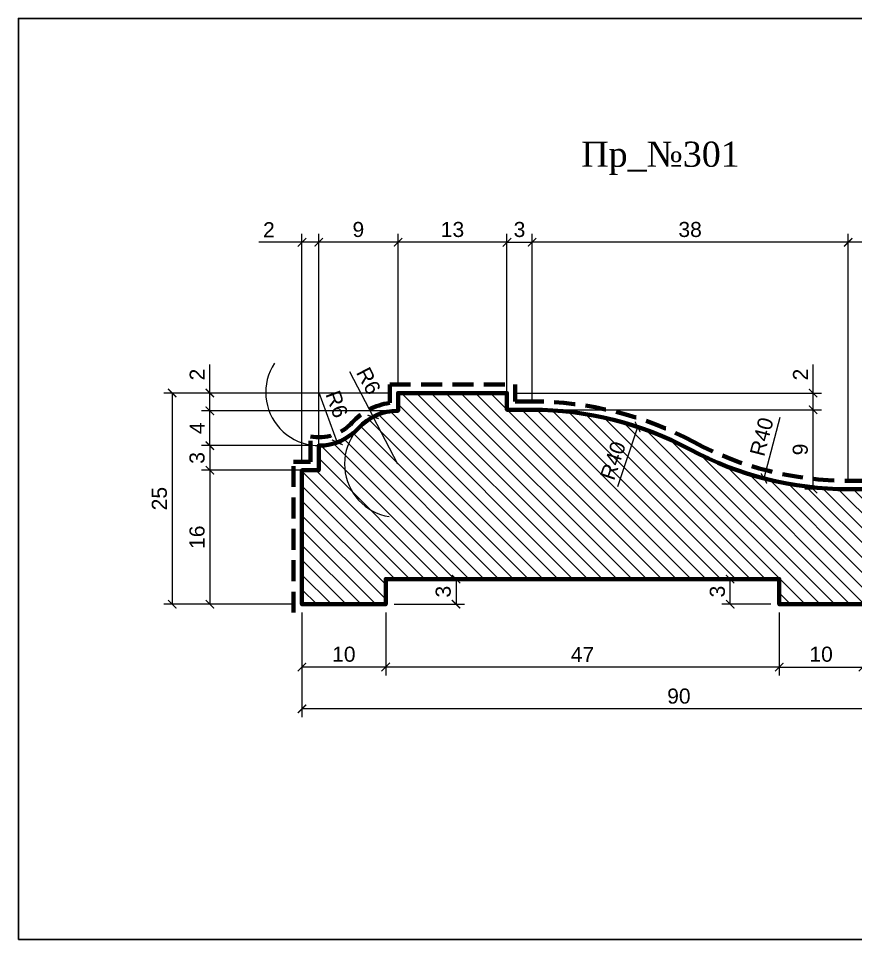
# Model space of a CAD drawing. Header units: millimetres. Extents: x 97 to 262, y -1799 to -1689.
# Drawn here: x 96.8 to 196.8, y -1798.7 to -1688.7 of the extents above; entities that cross this region are included whole.
import ezdxf

# ---------------------------------------------------------------- set-up
doc = ezdxf.new("R2010")
doc.units = ezdxf.units.MM
doc.linetypes.add('HIDDEN', pattern=[0.375, 0.25, -0.125])
doc.layers.add('Outside panel', color=7, linetype='Continuous', lineweight=18, true_color=0x7f5e57)
doc.layers.add('линия 15', color=7, linetype='Continuous', lineweight=15)
doc.layers.add('линия 50', color=1, linetype='Continuous', lineweight=100)
doc.layers.add('размеры в модели', color=7, linetype='Continuous')
doc.styles.add('ELECT', font='times.ttf')
doc.styles.get("Standard").update_dxf_attribs({"font": 'arial.ttf'})
doc.dimstyles.new('M_1', dxfattribs={"dimtxt": 1.8, "dimasz": 1, "dimexe": 1, "dimexo": 1, "dimgap": 0.6, "dimtad": 1, "dimdec": 0, "dimdsep": 46, "dimtxsty": 'Standard', "dimblk": 'ARCHTICK', "dimcen": -5, "dimclrd": 7, "dimclre": 7, "dimclrt": 7, "dimadec": 0, "dimazin": 0, "dimtfac": 1, "dimtdec": 0, "dimtmove": 0, "dimatfit": 3, "dimfxl": 1, "dimtolj": 1, "dimtzin": 0, "dimlwd": 5, "dimlwe": 5, "dimarcsym": 0})

# ---------------------------------------------------------------- blocks, each defined once
blk = doc.blocks.new('_ArchTick')
at = {"color": 0, "linetype": 'ByBlock', "const_width": 0.15}
blk.add_lwpolyline([(-0.5, -0.5), (0.5, 0.5)], dxfattribs=at)
blk = doc.blocks.new('*D38')
at = {"layer": 'Defpoints', "color": 0, "ltscale": 1000, "transparency": 16777216}
for p in [(195.88, -1704.98), (185.83, -1743.64)]:
    blk.add_point(p, dxfattribs=at)
at = {"layer": 'линия 15', "color": 7, "lineweight": 5, "ltscale": 1000, "transparency": 16777216}
blk.add_line((187.72, -1736.38), (185.83, -1743.64), dxfattribs=at)
at = {"layer": 'линия 15', "color": 7, "lineweight": 5, "ltscale": 1000, "transparency": 16777216, "rotation": 255.4247073349717}
blk.add_blockref('_ArchTick', (185.83, -1743.64), dxfattribs=at)
at = {"layer": 'линия 15', "color": 7, "ltscale": 1000, "transparency": 16777216, "insert": (185.56, -1738.66), "char_height": 1.8, "attachment_point": 5, "rotation": 75.4247}
blk.add_mtext('\\A1;R40', dxfattribs=at)
blk = doc.blocks.new('*D37')
at = {"layer": 'Defpoints', "color": 0, "ltscale": 1000, "transparency": 16777216}
for p in [(170.75, -1737.49), (158.14, -1775.38)]:
    blk.add_point(p, dxfattribs=at)
at = {"layer": 'линия 15', "color": 7, "lineweight": 5, "ltscale": 1000, "transparency": 16777216}
blk.add_line((168.39, -1744.6), (170.75, -1737.49), dxfattribs=at)
at = {"layer": 'линия 15', "color": 7, "lineweight": 5, "ltscale": 1000, "transparency": 16777216, "rotation": 71.58735214372666}
blk.add_blockref('_ArchTick', (170.75, -1737.49), dxfattribs=at)
at = {"layer": 'линия 15', "color": 7, "ltscale": 1000, "transparency": 16777216, "insert": (167.81, -1741.51), "char_height": 1.8, "attachment_point": 5, "rotation": 71.5874}
blk.add_mtext('\\A1;R40', dxfattribs=at)
blk = doc.blocks.new('*D33')
at = {"layer": 'Defpoints', "color": 0, "ltscale": 1000, "transparency": 16777216}
for p in [(181.79, -1755.66), (187.65, -1755.66), (187.65, -1758.66)]:
    blk.add_point(p, dxfattribs=at)
at = {"layer": 'линия 15', "color": 7, "lineweight": 5, "ltscale": 1000, "transparency": 16777216}
for p, q in [((186.65, -1755.66), (180.79, -1755.66)), ((181.79, -1758.66), (181.79, -1755.66)), ((186.65, -1758.66), (180.79, -1758.66))]:
    blk.add_line(p, q, dxfattribs=at)
for p, rotation in [((181.79, -1755.66), 90), ((181.79, -1758.66), 270)]:
    blk.add_blockref('_ArchTick', p, dxfattribs=dict(at, rotation=rotation))
at = {"layer": 'линия 15', "color": 7, "ltscale": 1000, "transparency": 16777216, "insert": (180.27, -1757.15), "char_height": 1.8, "attachment_point": 5, "rotation": 90}
blk.add_mtext('\\A1;3', dxfattribs=at)
blk = doc.blocks.new('*D32')
at = {"layer": 'Defpoints', "color": 0, "ltscale": 1000, "transparency": 16777216}
for p in [(132.7, -1733.36), (134.89, -1739.33)]:
    blk.add_point(p, dxfattribs=at)
at = {"layer": 'линия 15', "color": 7, "lineweight": 5, "ltscale": 1000, "transparency": 16777216}
blk.add_line((132.7, -1733.36), (134.89, -1739.33), dxfattribs=at)
blk.add_arc((132.7, -1733.36), 6.36, 146.7161, 299.1411, dxfattribs=at)
at = {"layer": 'линия 15', "color": 7, "lineweight": 5, "ltscale": 1000, "transparency": 16777216, "rotation": 290.128586684882}
blk.add_blockref('_ArchTick', (134.89, -1739.33), dxfattribs=at)
at = {"layer": 'линия 15', "color": 7, "ltscale": 1000, "transparency": 16777216, "insert": (134.83, -1734.77), "char_height": 1.8, "attachment_point": 5, "rotation": 290.1286}
blk.add_mtext('\\A1;R6', dxfattribs=at)
blk = doc.blocks.new('*D31')
at = {"layer": 'Defpoints', "color": 0, "ltscale": 1000, "transparency": 16777216}
for p in [(139.16, -1736.29), (142.11, -1741.92)]:
    blk.add_point(p, dxfattribs=at)
at = {"layer": 'размеры в модели', "color": 7, "lineweight": 5, "ltscale": 1000, "transparency": 16777216}
for p in [(136.33, -1730.88), (142.11, -1741.92)]:
    blk.add_line(p, (139.16, -1736.29), dxfattribs=at)
blk.add_arc((142.11, -1741.92), 6.36, 108.6155, 260.6901, dxfattribs=at)
at = {"layer": 'размеры в модели', "color": 7, "lineweight": 5, "ltscale": 1000, "transparency": 16777216, "rotation": 297.6279686834317}
blk.add_blockref('_ArchTick', (139.16, -1736.29), dxfattribs=at)
at = {"layer": 'размеры в модели', "color": 7, "ltscale": 1000, "transparency": 16777216, "insert": (138.62, -1731.99), "char_height": 1.8, "attachment_point": 5, "rotation": 297.628}
blk.add_mtext('\\A1;R6', dxfattribs=at)
blk = doc.blocks.new('*D28')
at = {"layer": 'Defpoints', "color": 0, "ltscale": 1000, "transparency": 16777216}
for p in [(142.14, -1733.44), (115.17, -1758.66), (130.67, -1758.66)]:
    blk.add_point(p, dxfattribs=at)
at = {"layer": 'размеры в модели', "color": 7, "lineweight": 5, "ltscale": 1000, "transparency": 16777216}
for p, q in [((141.14, -1733.44), (114.17, -1733.44)), ((115.17, -1733.44), (115.17, -1758.66)), ((129.67, -1758.66), (114.17, -1758.66))]:
    blk.add_line(p, q, dxfattribs=at)
for p, rotation in [((115.17, -1733.44), 90), ((115.17, -1758.66), 270)]:
    blk.add_blockref('_ArchTick', p, dxfattribs=dict(at, rotation=rotation))
at = {"layer": 'размеры в модели', "color": 7, "ltscale": 1000, "transparency": 16777216, "insert": (113.65, -1746.05), "char_height": 1.8, "attachment_point": 5, "rotation": 90}
blk.add_mtext('\\A1;25', dxfattribs=at)
blk = doc.blocks.new('*D27')
at = {"layer": 'Defpoints', "color": 0, "ltscale": 1000, "transparency": 16777216}
for p in [(130.67, -1758.66), (220.67, -1758.66), (130.67, -1771.16)]:
    blk.add_point(p, dxfattribs=at)
at = {"layer": 'размеры в модели', "color": 7, "lineweight": 5, "ltscale": 1000, "transparency": 16777216}
for p, q in [((130.67, -1759.66), (130.67, -1772.16)), ((220.67, -1759.66), (220.67, -1772.16)), ((220.67, -1771.16), (130.67, -1771.16))]:
    blk.add_line(p, q, dxfattribs=at)
at = {"layer": 'размеры в модели', "color": 7, "lineweight": 5, "ltscale": 1000, "transparency": 16777216, "rotation": 180}
blk.add_blockref('_ArchTick', (130.67, -1771.16), dxfattribs=at)
at = {"layer": 'размеры в модели', "color": 7, "lineweight": 5, "ltscale": 1000, "transparency": 16777216}
blk.add_blockref('_ArchTick', (220.67, -1771.16), dxfattribs=at)
at = {"layer": 'размеры в модели', "color": 7, "ltscale": 1000, "transparency": 16777216, "insert": (175.67, -1769.64), "char_height": 1.8, "attachment_point": 5}
blk.add_mtext('\\A1;90', dxfattribs=at)
blk = doc.blocks.new('*D26')
at = {"layer": 'Defpoints', "color": 0, "ltscale": 1000, "transparency": 16777216}
for p in [(130.67, -1742.66), (119.67, -1758.66), (130.67, -1758.66)]:
    blk.add_point(p, dxfattribs=at)
at = {"layer": 'размеры в модели', "color": 7, "lineweight": 5, "ltscale": 1000, "transparency": 16777216}
for p, q in [((129.67, -1742.66), (118.67, -1742.66)), ((119.67, -1742.66), (119.67, -1758.66)), ((129.67, -1758.66), (118.67, -1758.66))]:
    blk.add_line(p, q, dxfattribs=at)
for p, rotation in [((119.67, -1742.66), 90), ((119.67, -1758.66), 270)]:
    blk.add_blockref('_ArchTick', p, dxfattribs=dict(at, rotation=rotation))
at = {"layer": 'размеры в модели', "color": 7, "ltscale": 1000, "transparency": 16777216, "insert": (118.15, -1750.66), "char_height": 1.8, "attachment_point": 5, "rotation": 90}
blk.add_mtext('\\A1;16', dxfattribs=at)
blk = doc.blocks.new('*D25')
at = {"layer": 'Defpoints', "color": 0, "ltscale": 1000, "transparency": 16777216}
for p in [(132.67, -1739.72), (119.67, -1742.66), (132.67, -1742.66)]:
    blk.add_point(p, dxfattribs=at)
at = {"layer": 'размеры в модели', "color": 7, "lineweight": 5, "ltscale": 1000, "transparency": 16777216}
for p, q in [((131.67, -1739.72), (118.67, -1739.72)), ((119.67, -1739.72), (119.67, -1742.66)), ((131.67, -1742.66), (118.67, -1742.66))]:
    blk.add_line(p, q, dxfattribs=at)
for p, rotation in [((119.67, -1739.72), 90), ((119.67, -1742.66), 270)]:
    blk.add_blockref('_ArchTick', p, dxfattribs=dict(at, rotation=rotation))
at = {"layer": 'размеры в модели', "color": 7, "ltscale": 1000, "transparency": 16777216, "insert": (118.15, -1741.19), "char_height": 1.8, "attachment_point": 5, "rotation": 90}
blk.add_mtext('\\A1;3', dxfattribs=at)
blk = doc.blocks.new('*D24')
at = {"layer": 'Defpoints', "color": 0, "ltscale": 1000, "transparency": 16777216}
for p in [(119.67, -1735.56), (142.07, -1735.56), (132.67, -1739.72)]:
    blk.add_point(p, dxfattribs=at)
at = {"layer": 'размеры в модели', "color": 7, "lineweight": 5, "ltscale": 1000, "transparency": 16777216}
for p, q in [((141.07, -1735.56), (118.67, -1735.56)), ((119.67, -1739.72), (119.67, -1735.56)), ((131.67, -1739.72), (118.67, -1739.72))]:
    blk.add_line(p, q, dxfattribs=at)
for p, rotation in [((119.67, -1735.56), 90), ((119.67, -1739.72), 270)]:
    blk.add_blockref('_ArchTick', p, dxfattribs=dict(at, rotation=rotation))
at = {"layer": 'размеры в модели', "color": 7, "ltscale": 1000, "transparency": 16777216, "insert": (118.17, -1737.64), "char_height": 1.8, "attachment_point": 5, "rotation": 90}
blk.add_mtext('\\A1;4', dxfattribs=at)
blk = doc.blocks.new('*D23')
at = {"layer": 'Defpoints', "color": 0, "ltscale": 1000, "transparency": 16777216}
for p in [(119.67, -1733.44), (142.14, -1733.44), (142.14, -1735.56)]:
    blk.add_point(p, dxfattribs=at)
at = {"layer": 'размеры в модели', "color": 7, "lineweight": 5, "ltscale": 1000, "transparency": 16777216}
for p, q in [((119.67, -1733.44), (119.67, -1730.05)), ((141.14, -1733.44), (118.67, -1733.44)), ((119.67, -1735.56), (119.67, -1733.44)), ((141.14, -1735.56), (118.67, -1735.56))]:
    blk.add_line(p, q, dxfattribs=at)
for p, rotation in [((119.67, -1733.44), 90), ((119.67, -1735.56), 270)]:
    blk.add_blockref('_ArchTick', p, dxfattribs=dict(at, rotation=rotation))
at = {"layer": 'размеры в модели', "color": 7, "ltscale": 1000, "transparency": 16777216, "insert": (118.16, -1731.24), "char_height": 1.8, "attachment_point": 5, "rotation": 90}
blk.add_mtext('\\A1;2', dxfattribs=at)
blk = doc.blocks.new('*D22')
at = {"layer": 'Defpoints', "color": 0, "ltscale": 1000, "transparency": 16777216}
for p in [(155.14, -1733.44), (191.69, -1733.44), (155.14, -1735.44)]:
    blk.add_point(p, dxfattribs=at)
at = {"layer": 'размеры в модели', "color": 7, "lineweight": 5, "ltscale": 1000, "transparency": 16777216}
for p, q in [((191.69, -1733.44), (191.69, -1730.05)), ((156.14, -1733.44), (192.69, -1733.44)), ((191.69, -1735.44), (191.69, -1733.44)), ((156.14, -1735.44), (192.69, -1735.44))]:
    blk.add_line(p, q, dxfattribs=at)
for p, rotation in [((191.69, -1733.44), 90), ((191.69, -1735.44), 270)]:
    blk.add_blockref('_ArchTick', p, dxfattribs=dict(at, rotation=rotation))
at = {"layer": 'размеры в модели', "color": 7, "ltscale": 1000, "transparency": 16777216, "insert": (190.19, -1731.24), "char_height": 1.8, "attachment_point": 5, "rotation": 90}
blk.add_mtext('\\A1;2', dxfattribs=at)
blk = doc.blocks.new('*D21')
at = {"layer": 'Defpoints', "color": 0, "ltscale": 1000, "transparency": 16777216}
for p in [(158.14, -1735.44), (191.69, -1735.44), (195.88, -1744.92)]:
    blk.add_point(p, dxfattribs=at)
at = {"layer": 'размеры в модели', "color": 7, "lineweight": 5, "ltscale": 1000, "transparency": 16777216}
for p, q in [((159.14, -1735.44), (192.69, -1735.44)), ((191.69, -1744.92), (191.69, -1735.44)), ((194.88, -1744.92), (190.69, -1744.92))]:
    blk.add_line(p, q, dxfattribs=at)
for p, rotation in [((191.69, -1735.44), 90), ((191.69, -1744.92), 270)]:
    blk.add_blockref('_ArchTick', p, dxfattribs=dict(at, rotation=rotation))
at = {"layer": 'размеры в модели', "color": 7, "ltscale": 1000, "transparency": 16777216, "insert": (190.17, -1740.18), "char_height": 1.8, "attachment_point": 5, "rotation": 90}
blk.add_mtext('\\A1;9', dxfattribs=at)
blk = doc.blocks.new('*D19')
at = {"layer": 'Defpoints', "color": 0, "ltscale": 1000, "transparency": 16777216}
for p in [(140.67, -1755.66), (140.67, -1758.66), (149.06, -1758.66)]:
    blk.add_point(p, dxfattribs=at)
at = {"layer": 'размеры в модели', "color": 7, "lineweight": 5, "ltscale": 1000, "transparency": 16777216}
for p, q in [((141.67, -1755.66), (150.06, -1755.66)), ((149.06, -1755.66), (149.06, -1758.66)), ((141.67, -1758.66), (150.06, -1758.66))]:
    blk.add_line(p, q, dxfattribs=at)
for p, rotation in [((149.06, -1755.66), 90), ((149.06, -1758.66), 270)]:
    blk.add_blockref('_ArchTick', p, dxfattribs=dict(at, rotation=rotation))
at = {"layer": 'размеры в модели', "color": 7, "ltscale": 1000, "transparency": 16777216, "insert": (147.54, -1757.16), "char_height": 1.8, "attachment_point": 5, "rotation": 90}
blk.add_mtext('\\A1;3', dxfattribs=at)
blk = doc.blocks.new('*D17')
at = {"layer": 'Defpoints', "color": 0, "ltscale": 1000, "transparency": 16777216}
for p in [(130.67, -1758.66), (140.67, -1758.66), (130.67, -1766.16)]:
    blk.add_point(p, dxfattribs=at)
at = {"layer": 'размеры в модели', "color": 7, "lineweight": 5, "ltscale": 1000, "transparency": 16777216}
for p, q in [((130.67, -1759.66), (130.67, -1767.16)), ((140.67, -1759.66), (140.67, -1767.16)), ((140.67, -1766.16), (130.67, -1766.16))]:
    blk.add_line(p, q, dxfattribs=at)
at = {"layer": 'размеры в модели', "color": 7, "lineweight": 5, "ltscale": 1000, "transparency": 16777216, "rotation": 180}
blk.add_blockref('_ArchTick', (130.67, -1766.16), dxfattribs=at)
at = {"layer": 'размеры в модели', "color": 7, "lineweight": 5, "ltscale": 1000, "transparency": 16777216}
blk.add_blockref('_ArchTick', (140.67, -1766.16), dxfattribs=at)
at = {"layer": 'размеры в модели', "color": 7, "ltscale": 1000, "transparency": 16777216, "insert": (135.67, -1764.64), "char_height": 1.8, "attachment_point": 5}
blk.add_mtext('\\A1;10', dxfattribs=at)
blk = doc.blocks.new('*D14')
at = {"layer": 'Defpoints', "color": 0, "ltscale": 1000, "transparency": 16777216}
for p in [(140.67, -1758.66), (187.65, -1758.66), (140.67, -1766.16)]:
    blk.add_point(p, dxfattribs=at)
at = {"layer": 'размеры в модели', "color": 7, "lineweight": 5, "ltscale": 1000, "transparency": 16777216}
for p, q in [((140.67, -1759.66), (140.67, -1767.16)), ((187.65, -1759.66), (187.65, -1767.16)), ((187.65, -1766.16), (140.67, -1766.16))]:
    blk.add_line(p, q, dxfattribs=at)
at = {"layer": 'размеры в модели', "color": 7, "lineweight": 5, "ltscale": 1000, "transparency": 16777216, "rotation": 180}
blk.add_blockref('_ArchTick', (140.67, -1766.16), dxfattribs=at)
at = {"layer": 'размеры в модели', "color": 7, "lineweight": 5, "ltscale": 1000, "transparency": 16777216}
blk.add_blockref('_ArchTick', (187.65, -1766.16), dxfattribs=at)
at = {"layer": 'размеры в модели', "color": 7, "ltscale": 1000, "transparency": 16777216, "insert": (164.16, -1764.66), "char_height": 1.8, "attachment_point": 5}
blk.add_mtext('\\A1;47', dxfattribs=at)
blk = doc.blocks.new('*D13')
at = {"layer": 'Defpoints', "color": 0, "ltscale": 1000, "transparency": 16777216}
for p in [(187.65, -1758.66), (197.65, -1758.66), (197.65, -1766.16)]:
    blk.add_point(p, dxfattribs=at)
at = {"layer": 'размеры в модели', "color": 7, "lineweight": 5, "ltscale": 1000, "transparency": 16777216}
for p, q in [((187.65, -1759.66), (187.65, -1767.16)), ((197.65, -1759.66), (197.65, -1767.16)), ((187.65, -1766.16), (197.65, -1766.16))]:
    blk.add_line(p, q, dxfattribs=at)
at = {"layer": 'размеры в модели', "color": 7, "lineweight": 5, "ltscale": 1000, "transparency": 16777216, "rotation": 180}
blk.add_blockref('_ArchTick', (187.65, -1766.16), dxfattribs=at)
at = {"layer": 'размеры в модели', "color": 7, "lineweight": 5, "ltscale": 1000, "transparency": 16777216}
blk.add_blockref('_ArchTick', (197.65, -1766.16), dxfattribs=at)
at = {"layer": 'размеры в модели', "color": 7, "ltscale": 1000, "transparency": 16777216, "insert": (192.65, -1764.64), "char_height": 1.8, "attachment_point": 5}
blk.add_mtext('\\A1;10', dxfattribs=at)
blk = doc.blocks.new('*D10')
at = {"layer": 'Defpoints', "color": 0, "ltscale": 1000, "transparency": 16777216}
for p in [(132.67, -1715.44), (130.67, -1742.66), (132.67, -1742.66)]:
    blk.add_point(p, dxfattribs=at)
at = {"layer": 'размеры в модели', "color": 7, "lineweight": 5, "ltscale": 1000, "transparency": 16777216}
for p, q in [((130.67, -1741.66), (130.67, -1714.44)), ((132.67, -1741.66), (132.67, -1714.44)), ((130.67, -1715.44), (125.52, -1715.44)), ((132.67, -1715.44), (130.67, -1715.44))]:
    blk.add_line(p, q, dxfattribs=at)
at = {"layer": 'размеры в модели', "color": 7, "lineweight": 5, "ltscale": 1000, "transparency": 16777216, "rotation": 180}
blk.add_blockref('_ArchTick', (130.67, -1715.44), dxfattribs=at)
at = {"layer": 'размеры в модели', "color": 7, "lineweight": 5, "ltscale": 1000, "transparency": 16777216}
blk.add_blockref('_ArchTick', (132.67, -1715.44), dxfattribs=at)
at = {"layer": 'размеры в модели', "color": 7, "ltscale": 1000, "transparency": 16777216, "insert": (126.72, -1713.94), "char_height": 1.8, "attachment_point": 5}
blk.add_mtext('\\A1;2', dxfattribs=at)
blk = doc.blocks.new('*D9')
at = {"layer": 'Defpoints', "color": 0, "ltscale": 1000, "transparency": 16777216}
for p in [(132.67, -1715.44), (142.14, -1733.44), (132.67, -1739.72)]:
    blk.add_point(p, dxfattribs=at)
at = {"layer": 'размеры в модели', "color": 7, "lineweight": 5, "ltscale": 1000, "transparency": 16777216}
for p, q in [((132.67, -1738.72), (132.67, -1714.44)), ((142.14, -1732.44), (142.14, -1714.44)), ((142.14, -1715.44), (132.67, -1715.44))]:
    blk.add_line(p, q, dxfattribs=at)
at = {"layer": 'размеры в модели', "color": 7, "lineweight": 5, "ltscale": 1000, "transparency": 16777216, "rotation": 180}
blk.add_blockref('_ArchTick', (132.67, -1715.44), dxfattribs=at)
at = {"layer": 'размеры в модели', "color": 7, "lineweight": 5, "ltscale": 1000, "transparency": 16777216}
blk.add_blockref('_ArchTick', (142.14, -1715.44), dxfattribs=at)
at = {"layer": 'размеры в модели', "color": 7, "ltscale": 1000, "transparency": 16777216, "insert": (137.4, -1713.92), "char_height": 1.8, "attachment_point": 5}
blk.add_mtext('\\A1;9', dxfattribs=at)
blk = doc.blocks.new('*D8')
at = {"layer": 'Defpoints', "color": 0, "ltscale": 1000, "transparency": 16777216}
for p in [(142.14, -1715.44), (142.14, -1733.44), (155.14, -1733.44)]:
    blk.add_point(p, dxfattribs=at)
at = {"layer": 'размеры в модели', "color": 7, "lineweight": 5, "ltscale": 1000, "transparency": 16777216}
for p, q in [((142.14, -1732.44), (142.14, -1714.44)), ((155.14, -1732.44), (155.14, -1714.44)), ((155.14, -1715.44), (142.14, -1715.44))]:
    blk.add_line(p, q, dxfattribs=at)
at = {"layer": 'размеры в модели', "color": 7, "lineweight": 5, "ltscale": 1000, "transparency": 16777216, "rotation": 180}
blk.add_blockref('_ArchTick', (142.14, -1715.44), dxfattribs=at)
at = {"layer": 'размеры в модели', "color": 7, "lineweight": 5, "ltscale": 1000, "transparency": 16777216}
blk.add_blockref('_ArchTick', (155.14, -1715.44), dxfattribs=at)
at = {"layer": 'размеры в модели', "color": 7, "ltscale": 1000, "transparency": 16777216, "insert": (148.64, -1713.92), "char_height": 1.8, "attachment_point": 5}
blk.add_mtext('\\A1;13', dxfattribs=at)
blk = doc.blocks.new('*D7')
at = {"layer": 'Defpoints', "color": 0, "ltscale": 1000, "transparency": 16777216}
for p in [(158.14, -1715.44), (155.14, -1735.44), (158.14, -1735.44)]:
    blk.add_point(p, dxfattribs=at)
at = {"layer": 'размеры в модели', "color": 7, "lineweight": 5, "ltscale": 1000, "transparency": 16777216}
for p, q in [((155.14, -1734.44), (155.14, -1714.44)), ((158.14, -1734.44), (158.14, -1714.44)), ((155.14, -1715.44), (158.14, -1715.44))]:
    blk.add_line(p, q, dxfattribs=at)
at = {"layer": 'размеры в модели', "color": 7, "lineweight": 5, "ltscale": 1000, "transparency": 16777216, "rotation": 180}
blk.add_blockref('_ArchTick', (155.14, -1715.44), dxfattribs=at)
at = {"layer": 'размеры в модели', "color": 7, "lineweight": 5, "ltscale": 1000, "transparency": 16777216}
blk.add_blockref('_ArchTick', (158.14, -1715.44), dxfattribs=at)
at = {"layer": 'размеры в модели', "color": 7, "ltscale": 1000, "transparency": 16777216, "insert": (156.64, -1713.92), "char_height": 1.8, "attachment_point": 5}
blk.add_mtext('\\A1;3', dxfattribs=at)
blk = doc.blocks.new('*D6')
at = {"layer": 'Defpoints', "color": 0, "ltscale": 1000, "transparency": 16777216}
for p in [(158.14, -1715.44), (158.14, -1735.44), (195.88, -1744.92)]:
    blk.add_point(p, dxfattribs=at)
at = {"layer": 'размеры в модели', "color": 7, "lineweight": 5, "ltscale": 1000, "transparency": 16777216}
for p, q in [((158.14, -1734.44), (158.14, -1714.44)), ((195.88, -1743.92), (195.88, -1714.44)), ((195.88, -1715.44), (158.14, -1715.44))]:
    blk.add_line(p, q, dxfattribs=at)
at = {"layer": 'размеры в модели', "color": 7, "lineweight": 5, "ltscale": 1000, "transparency": 16777216, "rotation": 180}
blk.add_blockref('_ArchTick', (158.14, -1715.44), dxfattribs=at)
at = {"layer": 'размеры в модели', "color": 7, "lineweight": 5, "ltscale": 1000, "transparency": 16777216}
blk.add_blockref('_ArchTick', (195.88, -1715.44), dxfattribs=at)
at = {"layer": 'размеры в модели', "color": 7, "ltscale": 1000, "transparency": 16777216, "insert": (177.01, -1713.92), "char_height": 1.8, "attachment_point": 5}
blk.add_mtext('\\A1;38', dxfattribs=at)
blk = doc.blocks.new('*D5')
at = {"layer": 'Defpoints', "color": 0, "ltscale": 1000, "transparency": 16777216}
for p in [(195.88, -1715.44), (195.88, -1744.92), (204.67, -1744.92)]:
    blk.add_point(p, dxfattribs=at)
at = {"layer": 'размеры в модели', "color": 7, "lineweight": 5, "ltscale": 1000, "transparency": 16777216}
for p, q in [((195.88, -1743.92), (195.88, -1714.44)), ((204.67, -1743.92), (204.67, -1714.44)), ((204.67, -1715.44), (195.88, -1715.44))]:
    blk.add_line(p, q, dxfattribs=at)
at = {"layer": 'размеры в модели', "color": 7, "lineweight": 5, "ltscale": 1000, "transparency": 16777216, "rotation": 180}
blk.add_blockref('_ArchTick', (195.88, -1715.44), dxfattribs=at)
at = {"layer": 'размеры в модели', "color": 7, "lineweight": 5, "ltscale": 1000, "transparency": 16777216}
blk.add_blockref('_ArchTick', (204.67, -1715.44), dxfattribs=at)
at = {"layer": 'размеры в модели', "color": 7, "ltscale": 1000, "transparency": 16777216, "insert": (200.28, -1713.92), "char_height": 1.8, "attachment_point": 5}
blk.add_mtext('\\A1;9', dxfattribs=at)

msp = doc.modelspace()

# ---------------------------------------------------------------- hatches: boundary and pattern name
at = {"layer": 'Outside panel', "ltscale": 1000}
h = msp.add_hatch(dxfattribs=at)
h.set_pattern_fill('ANSI31', color=256, scale=10, angle=90)
h.set_pattern_definition([(135, (-311394.405, 88868.009), (-0.8838834765, -0.8838834765), [])])
edge = h.paths.add_edge_path()
edge.add_line((130.67, -1758.66), (140.67, -1758.66))
edge.add_line((140.67, -1758.66), (140.67, -1755.66))
edge.add_line((140.67, -1755.66), (187.65, -1755.66))
edge.add_line((187.65, -1755.66), (187.65, -1758.66))
edge.add_line((187.65, -1758.66), (197.65, -1758.66))
edge.add_line((197.65, -1758.66), (197.65, -1753.66))
edge.add_line((197.65, -1753.66), (215.67, -1753.66))
edge.add_line((215.67, -1753.66), (215.67, -1758.66))
edge.add_line((215.67, -1758.66), (220.67, -1758.66))
edge.add_line((220.67, -1758.66), (220.67, -1748.01))
edge.add_arc((220.67, -1745.01), 3, -181.7339, -89.9999, ccw=False)
edge.add_line((217.67, -1744.92), (215.67, -1744.92))
edge.add_line((215.67, -1744.92), (215.67, -1743.82))
edge.add_line((215.67, -1743.82), (213.67, -1743.82))
edge.add_arc((210.17, -1745.43), 3.85, 24.7208, 155.2505)
edge.add_line((206.67, -1743.82), (204.67, -1743.82))
edge.add_line((204.67, -1743.82), (204.67, -1744.92))
edge.add_line((204.67, -1744.92), (195.88, -1744.92))
edge.add_arc((195.88, -1704.98), 39.94, -118.1967, -90, ccw=False)
edge.add_arc((158.14, -1775.38), 39.94, 61.8033, 90)
edge.add_line((158.14, -1735.44), (155.14, -1735.44))
edge.add_line((155.14, -1735.44), (155.14, -1733.44))
edge.add_line((155.14, -1733.44), (142.14, -1733.44))
edge.add_line((142.14, -1733.44), (142.14, -1735.56))
edge.add_arc((142.11, -1741.92), 6.36, 89.7026, 137.7036)
edge.add_arc((132.7, -1733.36), 6.36, -90.2974, -42.2964, ccw=False)
edge.add_line((132.67, -1739.72), (132.67, -1742.66))
edge.add_line((132.67, -1742.66), (130.67, -1742.66))
edge.add_line((130.67, -1742.66), (130.67, -1758.66))

# ---------------------------------------------------------------- linework, layer by layer
at = {"color": 6, "ltscale": 1000}
msp.add_lwpolyline([(96.82, -1798.71), (261.82, -1798.71), (261.82, -1688.71), (96.82, -1688.71)], close=True, dxfattribs=at)
at = {"layer": 'линия 50', "color": 1, "linetype": 'HIDDEN', "ltscale": 10, "true_color": 0xff0909}
msp.add_lwpolyline([(129.67, -1759.66), (129.67, -1741.66), (131.67, -1741.66), (131.67, -1738.62, 0.262443), (136.66, -1736.97, -0.177008), (141.14, -1734.63), (141.14, -1732.44), (156.14, -1732.44), (156.14, -1734.44), (158.14, -1734.44, -0.123656), (177.48, -1739.3, 0.123656), (195.88, -1743.92), (203.67, -1743.92), (203.67, -1742.82), (206.08, -1742.82, -0.547854), (214.26, -1742.82), (216.67, -1742.82), (216.67, -1743.92), (218.99, -1743.92, 0.788701), (221.67, -1746.74), (221.67, -1759.66), (214.67, -1759.66)], format="xyb", dxfattribs=at)
at = {"layer": 'линия 50', "color": 7}
msp.add_lwpolyline([(197.65, -1758.66), (187.65, -1758.66), (187.65, -1755.66), (140.67, -1755.66), (140.67, -1758.66), (130.67, -1758.66), (130.67, -1742.66), (132.67, -1742.66), (132.67, -1739.72, 0.212561), (137.4, -1737.64, -0.212561), (142.14, -1735.56), (142.14, -1733.44), (155.14, -1733.44), (155.14, -1735.44), (158.14, -1735.44, -0.123656), (177.01, -1740.18, 0.123656), (195.88, -1744.92), (204.67, -1744.92)], format="xyb", dxfattribs=at)

# ---------------------------------------------------------------- texts
at = {"color": 7, "ltscale": 1000, "style": 'ELECT'}
msp.add_text('Пр_№301', height=3, dxfattribs=at).set_placement((164.01, -1706.42))

# ---------------------------------------------------------------- dimensions: what is measured, and where the dimension line sits
at = {"layer": 'линия 15', "color": 7, "ltscale": 1000}
for center, mpoint, picture, middle in [((195.88, -1704.98), (185.83, -1743.64), '*D38', (187.03, -1739.04)), ((132.7, -1733.36), (134.89, -1739.33), '*D32', (133.41, -1735.29)), ((158.14, -1775.38), (170.75, -1737.49), '*D37', (169.25, -1741.99))]:
    dim = msp.add_radius_dim(center=center, mpoint=mpoint, dimstyle='M_1', dxfattribs=at)
    dim.commit()
    dim.dimension.update_dxf_attribs({"geometry": picture, "text_midpoint": middle, "dimtype": 132})
dim = msp.add_linear_dim(base=(181.79, -1755.66), p1=(187.65, -1758.66), p2=(187.65, -1755.66), angle=270, dimstyle='M_1', dxfattribs=at)
dim.commit()
dim.dimension.update_dxf_attribs({"geometry": '*D33', "text_midpoint": (181.79, -1757.15), "dimtype": 128})
at = {"layer": 'размеры в модели', "color": 5, "ltscale": 1000}
dim = msp.add_linear_dim(base=(132.67, -1715.44), p1=(130.67, -1742.66), p2=(132.67, -1742.66), angle=180, dimstyle='M_1', dxfattribs=at)
dim.commit()
dim.dimension.update_dxf_attribs({"geometry": '*D10', "text_midpoint": (126.72, -1715.44), "dimtype": 128})
for base, p1, p2, angle, picture, middle in [((132.67, -1715.44), (142.14, -1733.44), (132.67, -1739.72), 180, '*D9', (137.4, -1713.92)), ((142.14, -1715.44), (155.14, -1733.44), (142.14, -1733.44), 180, '*D8', (148.64, -1713.92)), ((158.14, -1715.44), (155.14, -1735.44), (158.14, -1735.44), 180, '*D7', (156.64, -1713.92)), ((158.14, -1715.44), (195.88, -1744.92), (158.14, -1735.44), 180, '*D6', (177.01, -1713.92)), ((195.88, -1715.44), (204.67, -1744.92), (195.88, -1744.92), 180, '*D5', (200.28, -1713.92)), ((119.67, -1733.44), (142.14, -1735.56), (142.14, -1733.44), 270, '*D23', (118.16, -1731.24)), ((191.69, -1733.44), (155.14, -1735.44), (155.14, -1733.44), 270, '*D22', (190.19, -1731.24)), ((115.17, -1758.66), (142.14, -1733.44), (130.67, -1758.66), 270, '*D28', (113.65, -1746.05)), ((119.67, -1735.56), (132.67, -1739.72), (142.07, -1735.56), 270, '*D24', (118.17, -1737.64)), ((191.69, -1735.44), (195.88, -1744.92), (158.14, -1735.44), 270, '*D21', (190.17, -1740.18)), ((119.67, -1742.66), (132.67, -1739.72), (132.67, -1742.66), 270, '*D25', (118.15, -1741.19)), ((119.67, -1758.66), (130.67, -1742.66), (130.67, -1758.66), 270, '*D26', (118.15, -1750.66)), ((149.06, -1758.66), (140.67, -1755.66), (140.67, -1758.66), 270, '*D19', (147.54, -1757.16)), ((130.67, -1771.16), (220.67, -1758.66), (130.67, -1758.66), 180, '*D27', (175.67, -1769.64)), ((130.67, -1766.16), (140.67, -1758.66), (130.67, -1758.66), 180, '*D17', (135.67, -1764.64)), ((140.67, -1766.16), (187.65, -1758.66), (140.67, -1758.66), 180, '*D14', (164.16, -1764.66)), ((197.65, -1766.16), (187.65, -1758.66), (197.65, -1758.66), 180, '*D13', (192.65, -1764.64))]:
    dim = msp.add_linear_dim(base=base, p1=p1, p2=p2, angle=angle, dimstyle='M_1', dxfattribs=at)
    dim.commit()
    dim.dimension.update_dxf_attribs({"geometry": picture, "text_midpoint": middle})
dim = msp.add_radius_dim(center=(142.11, -1741.92), mpoint=(139.16, -1736.29), dimstyle='M_1', dxfattribs=at)
dim.commit()
dim.dimension.update_dxf_attribs({"geometry": '*D31', "text_midpoint": (138.62, -1731.99)})

doc.saveas('drawing.dxf')
